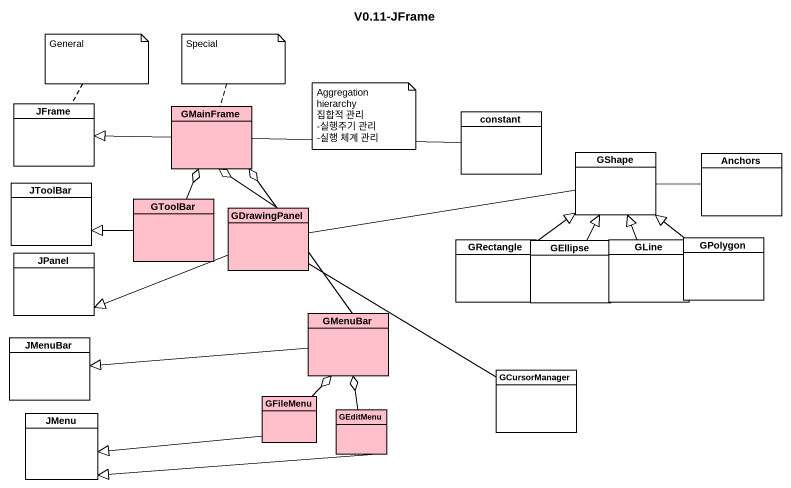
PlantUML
@startuml
title V0.11-JFrame
hide circle
hide empty members
class JFrame
class GMainFrame #FFC0CB
class constant
class GShape
class Anchors
class JToolBar
class GToolBar #FFC0CB
class GDrawingPanel #FFC0CB
class JPanel
class GRectangle
class GEllipse
class GLine
class GPolygon
class JMenuBar
class GMenuBar #FFC0CB
class GCursorManager
class JMenu
class GFileMenu #FFC0CB
class GEditMenu #FFC0CB
GMainFrame -left-|> JFrame
constant -left- GMainFrame
GShape -right- Anchors
GToolBar -up-o GMainFrame
GToolBar -left-|> JToolBar
GDrawingPanel -up-o GMainFrame
GDrawingPanel -right- GShape
GDrawingPanel -left-|> JPanel
GRectangle -up-|> GShape
GEllipse -up-|> GShape
GLine -up-|> GShape
GPolygon -up-|> GShape
GMenuBar -up-o GMainFrame
GMenuBar -left-|> JMenuBar
GCursorManager -up- GDrawingPanel
GFileMenu -up-o GMenuBar
GFileMenu -left-|> JMenu
GEditMenu -up-o GMenuBar
GEditMenu -left-|> JMenu
note top of JFrame : General
note top of GMainFrame : Special
note as N3
  Aggregation hierarchy
  집합적 관리
  -실행주기 관리
  -실행 체계 관리
end note
@enduml
